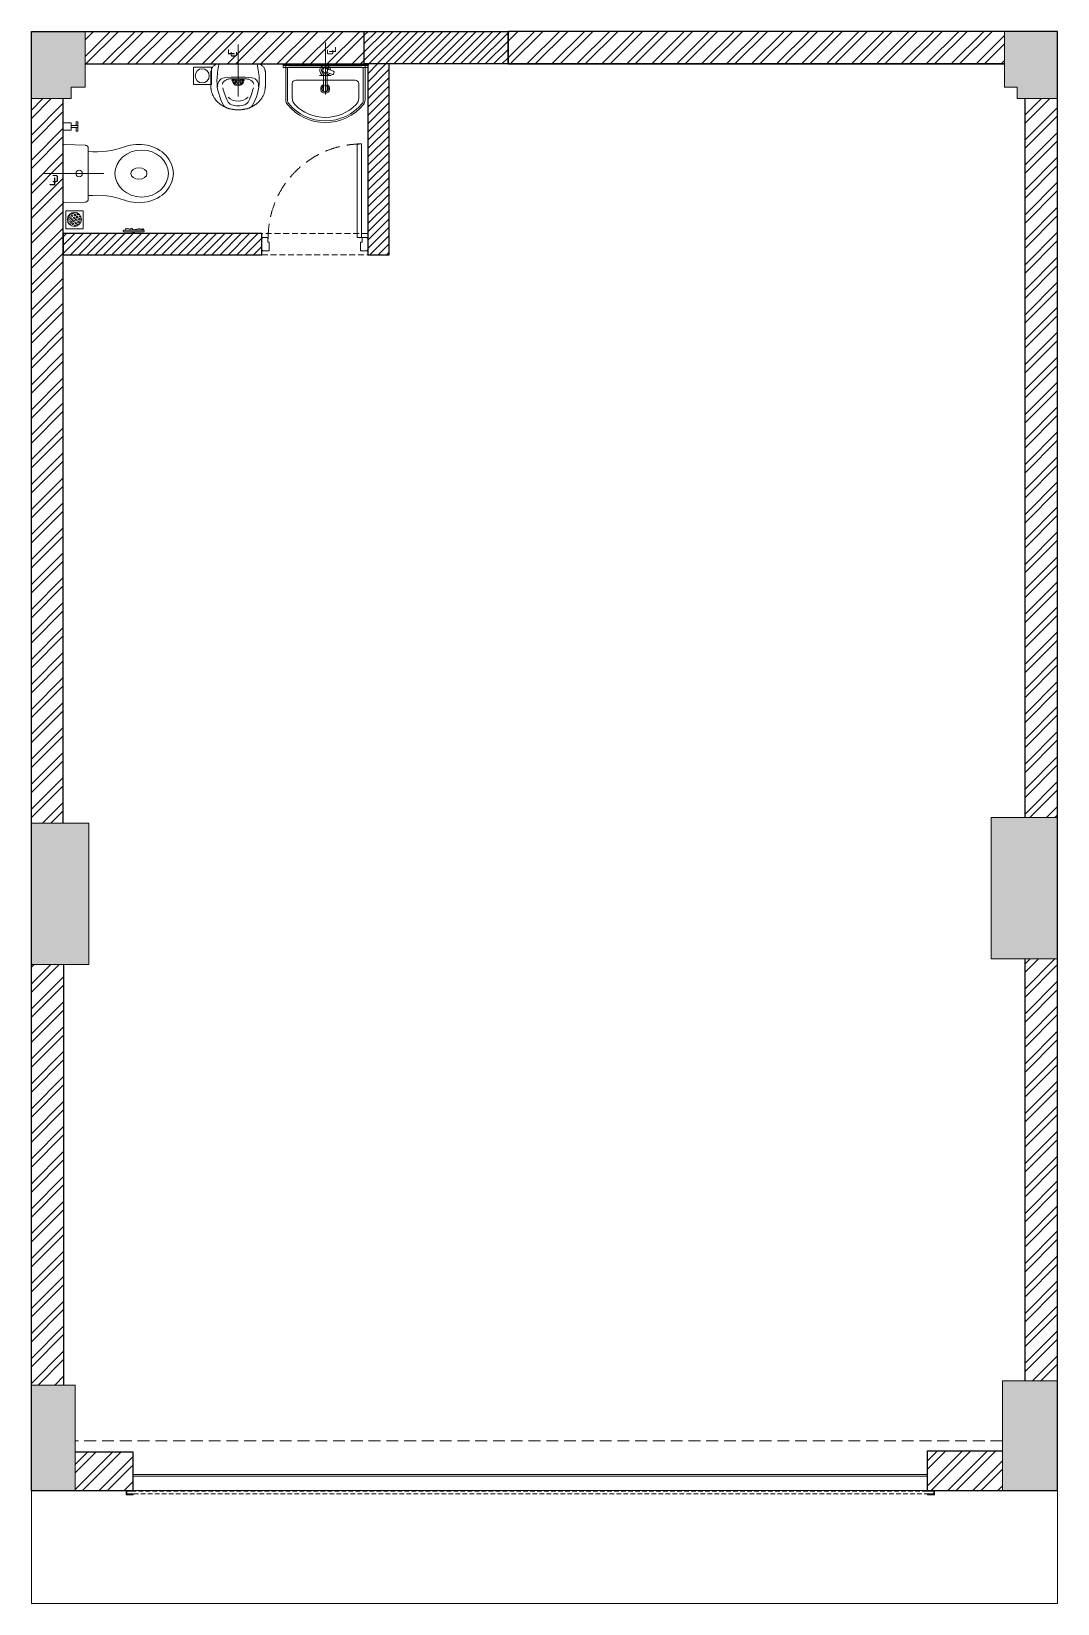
# Model space of a CAD drawing. Header units: feet. Extents: x -5118 to 2142, y -2845 to 8275.
import ezdxf

# ---------------------------------------------------------------- set-up
doc = ezdxf.new("R2010")
doc.units = ezdxf.units.FT
doc.header["$LTSCALE"] = 33
doc.header["$MEASUREMENT"] = 0
for name, pattern in [('a_p6_plan_L18$0$HIDDEN', [0.375, 0.25, -0.125]), ('CENTER', [2, 1.25, -0.25, 0.25, -0.25]), ('DOT2', [0.125, 0, -0.125]), ('HIDDEN', [9.525, 6.35, -3.175]), ('HIDDEN2', [4.7625, 3.175, -1.5875]), ('HIDDENX2', [0.75, 0.5, -0.25])]:
    doc.linetypes.add(name, pattern=pattern)
for name, color, linetype, lineweight in [('A-COL', 243, 'Continuous', 9), ('A-Glazing', 4, 'Continuous', 20), ('A-shutter', 8, 'Continuous', 18), ('A-STAIR', 6, 'Continuous', 5), ('beam', 90, 'Continuous', 9), ('centerline-toilets', 2, 'CENTER', 13), ('column hatch', 5, 'Continuous', 0), ('Door', 2, 'Continuous', 13), ('ele', 252, 'Continuous', 13), ('Fhitting', 152, 'Continuous', 30), ('LENS-CURTAIN', 5, 'a_p6_plan_L18$0$HIDDEN', 9), ('LENS-DOOR', 34, 'Continuous', 20), ('LN-HATCH', 251, 'Continuous', 0), ('Mirror', 150, 'Continuous', 20), ('Panelling', 65, 'Continuous', 18), ('PARTITION', 22, 'Continuous', 30), ('rolling shutter', 1, 'Continuous', 5), ('Toilet', 5, 'Continuous', 9)]:
    doc.layers.add(name, color=color, linetype=linetype, lineweight=lineweight)
doc.layers.add('A-WALL', color=1, linetype='Continuous')
doc.styles.get("Standard").update_dxf_attribs({"font": 'GILC____.TTF'})

# ---------------------------------------------------------------- blocks, each defined once
blk = doc.blocks.new('*U10')
at = {"layer": 'A-shutter', "color": 5, "ltscale": 10}
for points in [[(41038450, -1561539), (41038450, -1561544), (41038405, -1561544), (41038405, -1561564), (41038450, -1561564), (41038450, -1561569), (41038400, -1561569), (41038400, -1561539)], [(41044070, -1561539), (41044070, -1561544), (41044115, -1561544), (41044115, -1561564), (41044070, -1561564), (41044070, -1561569), (41044120, -1561569), (41044120, -1561539)]]:
    blk.add_lwpolyline(points, close=True, dxfattribs=at)
at = {"layer": 'A-shutter', "color": 5, "linetype": 'HIDDENX2', "ltscale": 2}
blk.add_lwpolyline([(41038405, -1561544), (41038405, -1561564), (41044115, -1561564), (41044115, -1561544)], close=True, dxfattribs=at)
blk = doc.blocks.new('Wash Basin')
at = {"layer": 'PARTITION', "lineweight": 9}
h = blk.add_hatch(dxfattribs=at)
h.set_pattern_fill('ANSI38', color=256, scale=70, angle=990, style=0, double=1)
h.set_pattern_definition([(315, (-64.7135, -33.325), (6.18718, 6.18718), []), (45, (-64.7135, -33.325), (6.18718, 18.56155), [21.875, -13.125])])
h.paths.add_polyline_path([(300, -22), (-300, -22), (-300, -34), (300, -34)])
at = {"layer": 'centerline-toilets', "linetype": 'HIDDEN', "ltscale": 10}
blk.add_line((0, -238), (0, 130), dxfattribs=at)
at = {"layer": 'Mirror', "ltscale": 0.5}
blk.add_lwpolyline([(-300, -34), (-300, -46), (300, -46), (300, -34)], close=True, dxfattribs=at)
at = {"layer": 'Panelling', "lineweight": 9}
blk.add_lwpolyline([(-300, -22), (-300, -34), (300, -34), (300, -22)], close=True, dxfattribs=at)
at = {"layer": 'Toilet', "ltscale": 100}
for p, q in [((-280, -32), (-280, -278)), ((-270, -22), (270, -22)), ((-268, -55), (-268, -278)), ((-258, -45), (258, -45)), ((-15, -89), (-15, -208)), ((11, -208), (11, -89)), ((268, -55), (268, -278)), ((280, -32), (280, -278))]:
    blk.add_line(p, q, dxfattribs=at)
blk.add_lwpolyline([(41, -103), (-41, -103)], dxfattribs=at)
blk.add_lwpolyline([(23, -62), (58, -74, -0.414214), (61, -81), (58, -93, -0.414214), (50, -96), (16, -85)], format="xyb", dxfattribs=at)
blk.add_lwpolyline([(-235, -264, 0.191896), (-217, -309, 0.420236), (217, -309, 0.191896), (235, -264), (235, -161, 0.414214), (210, -136), (-210, -136, 0.414214), (-235, -161)], format="xyb", close=True, dxfattribs=at)
for centre, radius in [((-2, -67), 17.5), ((-2, -197), 22.5)]:
    blk.add_circle(centre, radius, dxfattribs=at)
for centre, radius, start, end in [((-270, -32), 10, 90, 180), ((-258, -55), 10, 90, 180), ((258, -55), 10, 0, 90), ((270, -32), 10, 0, 90), ((-2, -197), 32.1, 113.0898, 66.246), ((-2, -197), 20.5, 128.0403, 237.2899), ((-2, -197), 20.5, 304.4733, 50.7332), ((-230, -278), 50, 180, 218.4461), ((0, -89), 348, 219.2826, 320.7174), ((-230, -278), 38, 180, 218.4461), ((0, -89), 336, 219.313, 320.687), ((230, -278), 38, 321.5539, 0), ((230, -278), 50, 321.5539, 0)]:
    blk.add_arc(centre, radius, start, end, dxfattribs=at)
for centre, major_axis, start_param, end_param in [((-2, -67), (0, 38.3), 4.720493, 9.081982), ((-2, -67), (-0.2, -25.6), 1.769108, 7.074098), ((-2, -67), (0, 38.3), 3.484555, 4.083576), ((-2, -208), (-9.04, 9.04), 0.785398, 3.926991)]:
    blk.add_ellipse(centre, major_axis=major_axis, ratio=1, start_param=start_param, end_param=end_param, dxfattribs=at)
at = {"layer": 'centerline-toilets', "linetype": 'DOT2', "insert": (33, 62), "char_height": 75, "width": 495.83, "attachment_point": 5, "rotation": 90}
blk.add_mtext('{\\fISOCPEUR|b0|i0|c0|p34;℄}', dxfattribs=at)
blk = doc.blocks.new('jALI')
at = {"layer": 'Toilet', "ltscale": 5}
h = blk.add_hatch(dxfattribs=at)
h.set_pattern_fill('HEX', color=256, scale=50, angle=135, double=1)
h.set_pattern_definition([(135, (-344825.863, 460708.187), (-7.65465545, -7.65465545), [6.25, -12.5]), (255, (-344825.863, 460708.187), (10.4564538, -2.80179835), [6.25, -12.5]), (195, (-344830.282, 460712.606), (2.80179835, -10.4564538), [6.25, -12.5])])
edge = h.paths.add_edge_path()
edge.add_arc((-393188, 163648), 50, -90, 270)
blk.add_lwpolyline([(-393250, 163582), (-393126, 163582), (-393126, 163709), (-393250, 163709)], close=True, dxfattribs=at)
blk.add_circle((-393188, 163648), 50, dxfattribs=at)
blk = doc.blocks.new('WC')
at = {"layer": 'centerline-toilets', "linetype": 'HIDDEN', "ltscale": 10}
blk.add_line((0, 286), (0, -135), dxfattribs=at)
at = {"layer": 'Toilet'}
for p, q in [((-413, 567), (-413, 429)), ((-401, 567), (-401, 429)), ((-419, 507), (-425, 507)), ((-425, 507), (-425, 489)), ((-419, 489), (-425, 489)), ((-419, 507), (-419, 489)), ((-419, 504), (-413, 504)), ((-419, 492), (-413, 492)), ((-206, 6), (-202, 157)), ((181, 177), (-183, 177)), ((206, 6), (200, 157)), ((-200, 0), (200, 0))]:
    blk.add_line(p, q, dxfattribs=at)
at = {"layer": 'Toilet', "ltscale": 100}
for p, q in [((366, 103), (300, 103)), ((300, 92), (300, 103)), ((326, 92), (300, 92)), ((307, 0), (307, 57)), ((359, 57), (307, 57)), ((326, 103), (326, 57)), ((340, 103), (340, 57)), ((366, 92), (340, 92)), ((359, 57), (359, 0)), ((366, 92), (366, 103)), ((359, 0), (307, 0))]:
    blk.add_line(p, q, dxfattribs=at)
at = {"layer": 'Toilet'}
blk.add_circle((0, 112), 22.9, dxfattribs=at)
for centre, radius, start, end in [((-407, 567), 6, 0, 180), ((-407, 429), 6, 180, 0), ((-776, 231), 622, 354.997, 19.0619), ((776, 226), 623, 160.5196, 184.5617), ((-182, 158), 19.3, 90.3509, 180.8981), ((180, 158), 19.3, 359.1019, 89.6491), ((-200, 6), 5.72, 177.9546, 270), ((200, 6), 5.72, 270, 2.0454)]:
    blk.add_arc(centre, radius, start, end, dxfattribs=at)
at = {"layer": 'Toilet', "extrusion": (0, 0, -1)}
for centre, major_axis, ratio, start_param, end_param in [((0, 534), (0, -245), 0.842028, 7.436326, 11.41323), ((0, 535), (0, -57.2), 0.7, 1.570796326794896, 7.853981633974482)]:
    blk.add_ellipse(centre, major_axis=major_axis, ratio=ratio, start_param=start_param, end_param=end_param, dxfattribs=at)
blk.add_ellipse((0, 555), major_axis=(0, -189), ratio=0.878788, dxfattribs=at)
at = {"layer": 'Toilet'}
blk.add_open_spline([(-401, 441), (-397, 441), (-384, 439), (-389, 459), (-396, 480), (-386, 478), (-386, 491), (-403, 487), (-385, 532), (-396, 547), (-391, 570), (-397, 569), (-401, 568)], degree=3, knots=[0, 0, 0, 0, 9.744972, 33.823887, 47.583551, 49.497915, 60.560502, 63.822284, 93.508019, 135.756925, 141.904352, 150.301906, 150.301906, 150.301906, 150.301906], dxfattribs=at)
at = {"layer": 'Fhitting', "lineweight": 0, "ltscale": 0.5, "rotation": 270}
blk.add_blockref('jALI', (-163973, -393109), dxfattribs=at)
at = {"layer": 'centerline-toilets', "linetype": 'DOT2', "insert": (-36, -57), "char_height": 85.83, "width": 567.4, "attachment_point": 5, "rotation": 270}
blk.add_mtext('{\\fISOCPEUR|b0|i0|c0|p34;℄}', dxfattribs=at)
blk = doc.blocks.new('DLF-RSP-AR-CD-DWG-4DT-3113$0$X-TYPICAL TOILET UPPER FLOORS - 02$0$urinals')
at = {"layer": 'Toilet'}
for p, q in [((0, -16), (0, 8)), ((0, -105), (0, -161)), ((-46, -115), (46, -115))]:
    blk.add_line(p, q, dxfattribs=at)
blk.add_lwpolyline([(135, 0), (-135, 0, 0.036949), (-150, -116, 0.138094), (-100, -297, 0.221721), (-52, -318, 0.062656), (0, -325, 0.062656), (52, -318, 0.221721), (100, -297, 0.138094), (150, -116, 0.036949)], format="xyb", close=True, dxfattribs=at)
for centre, radius, start, end in [((-94, -145), 47.1, 93.3708, 154.4824), ((3, -1238), 1145, 90.1625, 95.0265), ((-51, -225), 119, 89.5454, 105.8857), ((0, -996), 891, 89.9918, 93.182), ((0, -115), 40, 167.428, 12.572), ((0, -115), 33, 164.1814, 15.8186), ((0, -115), 32, 163.6049, 16.3951), ((0, -115), 22.6, 155.6653, 24.3347), ((0, -115), 14.7, 139.9109, 40.0891), ((-3, -1238), 1145, 84.9735, 89.8375), ((0, -996), 891, 86.818, 90.0082), ((51, -225), 119, 74.1143, 90.4546), ((94, -145), 47.1, 25.5176, 86.6292), ((-91, -153), 53.8, 148.4868, 188.6401), ((-71, -150), 40.2, 106.7016, 169.725), ((414, -38), 538, 193.994, 204.5632), ((-414, -38), 538, 335.4368, 346.006), ((71, -150), 40.2, 10.275, 73.2984), ((91, -153), 53.8, 351.3599, 31.5132), ((-30, -241), 50, 204.5632, 250.4606), ((-2, -165), 97.6, 225, 270.9552), ((-2, -161), 135, 250.4606, 270.6492), ((2, -165), 97.6, 269.0448, 315), ((2, -161), 135, 269.3508, 289.5394), ((30, -241), 50, 289.5394, 335.4368)]:
    blk.add_arc(centre, radius, start, end, dxfattribs=at)
blk.add_open_spline([(135, 0), (105, 0), (76, 0), (-13, 0), (-73, 0), (-133, 0), (-133, 0), (-134, 0), (-134, 0), (-135, 0), (-135, 0), (-135, 0), (-135, 0), (-135, 0), (-135, 0), (-135, 0), (-135, 0), (-135, 0), (-135, 0), (-135, 0), (-135, 0), (-135, 0), (-135, 0), (-136, 0), (-136, 0), (-136, 0), (-137, 0), (-138, 0), (-138, 0), (-141, 0), (-142, 0), (-146, -1), (-149, -2), (-155, -3), (-158, -5), (-163, -7), (-166, -9), (-171, -13), (-173, -15), (-178, -19), (-180, -22), (-184, -27), (-185, -29), (-188, -35), (-189, -38), (-191, -43), (-191, -46), (-192, -50), (-192, -51), (-192, -52), (-192, -54), (-193, -56), (-193, -56), (-193, -57), (-193, -57), (-193, -57), (-193, -57), (-193, -57), (-193, -57), (-193, -57), (-193, -57), (-193, -58), (-193, -58), (-193, -58), (-193, -58), (-193, -58), (-193, -58), (-193, -58), (-193, -59), (-193, -59), (-193, -60), (-193, -61), (-193, -62), (-193, -65), (-193, -66), (-193, -72), (-193, -75), (-193, -86), (-193, -93), (-193, -114), (-193, -128), (-193, -146), (-193, -145), (-193, -149), (-193, -150), (-193, -154), (-193, -156), (-193, -159), (-193, -159), (-193, -159), (-193, -159), (-193, -160), (-193, -160), (-193, -160), (-193, -160), (-193, -160), (-193, -160), (-193, -160), (-193, -160), (-193, -160), (-193, -160), (-193, -160), (-193, -161), (-193, -161), (-193, -161), (-193, -162), (-193, -162), (-192, -164), (-192, -165), (-192, -168), (-192, -170), (-192, -176), (-191, -180), (-189, -191), (-188, -198), (-183, -212), (-180, -219), (-173, -233), (-169, -240), (-159, -253), (-154, -259), (-142, -271), (-136, -277), (-123, -287), (-115, -292), (-101, -301), (-93, -305), (-77, -311), (-69, -314), (-53, -319), (-44, -321), (-28, -323), (-20, -324), (-9, -325), (-7, -325), (-3, -325), (-1, -325), (2, -325), (4, -325), (8, -325), (11, -325), (21, -324), (27, -323), (42, -321), (50, -319), (67, -315), (75, -312), (92, -305), (100, -301), (115, -292), (123, -288), (136, -277), (143, -271), (155, -259), (160, -252), (170, -238), (174, -231), (181, -217), (184, -210), (188, -195), (190, -188), (191, -179), (191, -178), (192, -174), (192, -171), (192, -168), (192, -167), (192, -164), (192, -162), (192, -160), (192, -160), (192, -160), (192, -160), (192, -160), (192, -159), (192, -159), (192, -159), (192, -158), (192, -157), (192, -156), (192, -155), (192, -152), (192, -150), (192, -143), (192, -144), (192, -132), (192, -124), (192, -99), (192, -82), (192, -65), (192, -64), (192, -62), (192, -60), (192, -58), (192, -58), (192, -57), (192, -57), (192, -57), (192, -57), (192, -57), (192, -57), (192, -57), (192, -57), (192, -57), (192, -57), (192, -56), (192, -56), (192, -55), (192, -55), (192, -53), (192, -52), (192, -48), (191, -46), (190, -40), (189, -37), (186, -31), (184, -28), (180, -22), (178, -19), (173, -14), (170, -12), (164, -8), (161, -6), (155, -3), (151, -2), (145, -1), (142, 0), (137, 0), (136, 0), (135, 0)], degree=3, knots=[0, 0, 0, 0, 0.329607, 0.329607, 0.988822, 0.988822, 0.996691, 0.996691, 0.998638, 0.998638, 0.99992, 0.99992, 1.000227, 1.000227, 1.000534, 1.000534, 1.001148, 1.001148, 1.002375, 1.002375, 1.00483, 1.00483, 1.009739, 1.009739, 1.019558, 1.019558, 1.039196, 1.039196, 1.078472, 1.078472, 1.157024, 1.157024, 1.314128, 1.314128, 1.471232, 1.471232, 1.628335, 1.628335, 1.785439, 1.785439, 1.942543, 1.942543, 2.099647, 2.099647, 2.256751, 2.256751, 2.413855, 2.413855, 2.450944, 2.450944, 2.525122, 2.525122, 2.556641, 2.556641, 2.563699, 2.563699, 2.567479, 2.567479, 2.57001, 2.57001, 2.570783, 2.570783, 2.572328, 2.572328, 2.573873, 2.573873, 2.576964, 2.576964, 2.583145, 2.583145, 2.595507, 2.595507, 2.620232, 2.620232, 2.669681, 2.669681, 2.76858, 2.76858, 2.966376, 2.966376, 3.36197, 3.36197, 3.45996, 3.45996, 3.491387, 3.491387, 3.554241, 3.554241, 3.562213, 3.562213, 3.566829, 3.566829, 3.570018, 3.570018, 3.570684, 3.570684, 3.571294, 3.571294, 3.571904, 3.571904, 3.573124, 3.573124, 3.575564, 3.575564, 3.580444, 3.580444, 3.590203, 3.590203, 3.609723, 3.609723, 3.648762, 3.648762, 3.72684, 3.72684, 3.861362, 3.861362, 3.995884, 3.995884, 4.130406, 4.130406, 4.264928, 4.264928, 4.39945, 4.39945, 4.533972, 4.533972, 4.668494, 4.668494, 4.803016, 4.803016, 4.937539, 4.937539, 5.072061, 5.072061, 5.118026, 5.118026, 5.144558, 5.144558, 5.17109, 5.17109, 5.224154, 5.224154, 5.330281, 5.330281, 5.468863, 5.468863, 5.607445, 5.607445, 5.746027, 5.746027, 5.884609, 5.884609, 6.023191, 6.023191, 6.161773, 6.161773, 6.300355, 6.300355, 6.438937, 6.438937, 6.577519, 6.577519, 6.602876, 6.602876, 6.653589, 6.653589, 6.673028, 6.673028, 6.711906, 6.711906, 6.713712, 6.713712, 6.715518, 6.715518, 6.719129, 6.719129, 6.726351, 6.726351, 6.740796, 6.740796, 6.769686, 6.769686, 6.827466, 6.827466, 6.943027, 6.943027, 7.174147, 7.174147, 7.636387, 7.636387, 7.659394, 7.659394, 7.705407, 7.705407, 7.71212, 7.71212, 7.713128, 7.713128, 7.714137, 7.714137, 7.716153, 7.716153, 7.720185, 7.720185, 7.728249, 7.728249, 7.744378, 7.744378, 7.776636, 7.776636, 7.841152, 7.841152, 7.970184, 7.970184, 8.14844, 8.14844, 8.326696, 8.326696, 8.504953, 8.504953, 8.683209, 8.683209, 8.861465, 8.861465, 9.039722, 9.039722, 9.217978, 9.217978, 9.283185, 9.283185, 9.283185, 9.283185], dxfattribs=at)
blk = doc.blocks.new('Urinal')
at = {"layer": 'centerline-toilets', "linetype": 'HIDDEN', "ltscale": 10}
blk.add_line((0, 231), (0, -137), dxfattribs=at)
at = {"layer": 'Fhitting', "lineweight": 0, "ltscale": 0.5, "rotation": 180}
blk.add_blockref('DLF-RSP-AR-CD-DWG-4DT-3113$0$X-TYPICAL TOILET UPPER FLOORS - 02$0$urinals', (0, 0), dxfattribs=at)
at = {"layer": 'Fhitting', "lineweight": 0, "ltscale": 0.5, "xscale": -1, "rotation": 90}
blk.add_blockref('jALI', (163394, -393104), dxfattribs=at)
at = {"layer": 'centerline-toilets', "linetype": 'DOT2', "insert": (-31, -69), "char_height": 75, "width": 495.83, "attachment_point": 5, "rotation": 270}
blk.add_mtext('{\\fISOCPEUR|b0|i0|c0|p34;℄}', dxfattribs=at)
blk = doc.blocks.new('*U9')
at = {"layer": 'LENS-DOOR'}
for p, q in [((548122, 1779235), (548122, 1778574)), ((548122, 1779235), (548153, 1779235)), ((548153, 1778574), (548153, 1779235)), ((547447, 1778569), (547452, 1778569)), ((547447, 1778484), (547447, 1778569)), ((547452, 1778574), (547489, 1778574)), ((547452, 1778569), (547452, 1778574)), ((547489, 1778540), (547489, 1778574)), ((547489, 1778540), (547499, 1778540)), ((547499, 1778479), (547499, 1778540)), ((548122, 1778574), (548153, 1778574)), ((548145, 1778479), (548145, 1778540)), ((548156, 1778540), (548145, 1778540)), ((548192, 1778574), (548156, 1778574)), ((548156, 1778540), (548156, 1778574)), ((548192, 1778569), (548192, 1778574)), ((548197, 1778569), (548192, 1778569)), ((548197, 1778484), (548197, 1778569)), ((547447, 1778484), (547452, 1778484)), ((547452, 1778479), (547452, 1778484)), ((547452, 1778479), (547499, 1778479)), ((548192, 1778479), (548145, 1778479)), ((548192, 1778479), (548192, 1778484)), ((548197, 1778484), (548192, 1778484))]:
    blk.add_line(p, q, dxfattribs=at)
at = {"layer": 'LENS-DOOR', "color": 7, "linetype": 'HIDDEN2'}
blk.add_ellipse((548153, 1778574), major_axis=(-661, 0), ratio=1, start_param=-1.570791, end_param=0.051209, dxfattribs=at)

msp = doc.modelspace()

# ---------------------------------------------------------------- hatches: boundary and pattern name
at = {"layer": 'column hatch'}
h = msp.add_hatch(color=8, dxfattribs=at)
h.dxf.hatch_style = 1
h.paths.add_polyline_path([(-4713, 2675), (-5118, 2675), (-5118, 1675), (-4713, 1675)])
h.paths.add_polyline_path([(2142, 2715), (1672, 2715), (1672, 1715), (2142, 1715)])
h.paths.add_polyline_path([(2142, 8275), (1767, 8275), (1767, 7880), (1857, 7880), (1857, 7800), (2142, 7800)])
h.paths.add_polyline_path([(-4738, 8275), (-5118, 8275), (-5118, 7800), (-4838, 7800), (-4838, 7880), (-4738, 7880)])
h.paths.add_polyline_path([(-4808, -1300), (-5118, -1300), (-5118, -2045), (-4808, -2045)])
h.paths.add_polyline_path([(2142, -1270), (1752, -1270), (1752, -2045), (2142, -2045)])
at = {"layer": 'LN-HATCH'}
h = msp.add_hatch(dxfattribs=at)
h.set_pattern_fill('ANSI32', color=256, scale=333, angle=180)
h.set_pattern_definition([(225, (-6966311.21, 5286430.09), (88.2999593, -88.2999593), []), (225, (-6966370.08, 5286430.09), (88.2999593, -88.2999593), [])])
h.paths.add_polyline_path([(1752, -1765), (1222, -1765), (1222, -2045), (1752, -2045)])
h.paths.add_polyline_path([(-4398, -1775), (-4808, -1775), (-4808, -2045), (-4398, -2045)])
h.paths.add_polyline_path([(-4888, 1675), (-5118, 1675), (-5118, -1300), (-4888, -1300)])
h.paths.add_polyline_path([(-4893, 7800), (-5118, 7800), (-5118, 2675), (-4893, 2675)])
h.paths.add_polyline_path([(2142, 1715), (1912, 1715), (1912, -1270), (2142, -1270)])
h.paths.add_polyline_path([(2142, 7800), (1912, 7800), (1912, 2715), (2142, 2715)])
h.paths.add_polyline_path([(1767, 8275), (-1746, 8275), (-1746, 8045), (1767, 8045)])
h.paths.add_polyline_path([(-2763, 8275), (-4738, 8275), (-4738, 8045), (-2763, 8045)])
h = msp.add_hatch(dxfattribs=at)
h.set_pattern_fill('ANSI31', color=256, scale=333, angle=180)
h.set_pattern_definition([(225, (-6966311.214, 5286430.09), (29.43331977, -29.43331977), [])])
h.paths.add_polyline_path([(-1746, 8275), (-2763, 8275), (-2763, 8045), (-1746, 8045)])
h = msp.add_hatch(dxfattribs=at)
h.set_pattern_fill('ANSI31', color=256, scale=333, angle=180)
h.paths.add_polyline_path([(-2738, 6695), (-2588, 6695), (-2588, 8045), (-2738, 8045)])
h.paths.add_polyline_path([(-3488, 6845), (-4893, 6845), (-4893, 6695), (-3488, 6695)])

# ---------------------------------------------------------------- linework, layer by layer
at = {"layer": 'A-COL'}
for p, q in [((-5118, 7800), (-5118, 8275)), ((-5118, 8275), (-4738, 8275)), ((-4738, 7880), (-4738, 8275)), ((1767, 7880), (1767, 8275)), ((2142, 8275), (1767, 8275)), ((2142, 7800), (2142, 8275)), ((-5118, 7800), (-4838, 7800)), ((-4838, 7800), (-4838, 7880)), ((-4838, 7880), (-4738, 7880)), ((1857, 7880), (1767, 7880)), ((1857, 7800), (1857, 7880)), ((2142, 7800), (1857, 7800)), ((-4713, 2675), (-5118, 2675)), ((-4713, 1675), (-4713, 2675)), ((1672, 1715), (1672, 2715)), ((1672, 2715), (2142, 2715)), ((-5118, 1675), (-4713, 1675)), ((2142, 1715), (1672, 1715)), ((-4808, -1300), (-5118, -1300)), ((-4808, -2045), (-4808, -1300)), ((1752, -2045), (1752, -1270)), ((1752, -1270), (2142, -1270))]:
    msp.add_line(p, q, dxfattribs=at)
at = {"layer": 'A-Glazing'}
msp.add_lwpolyline([(-4398, -1933), (1222, -1933), (1222, -1945), (-4398, -1945)], close=True, dxfattribs=at)
at = {"layer": 'A-STAIR'}
for p, q in [((-5118, -2845), (-5118, -2045)), ((-5118, -2045), (2142, -2045)), ((2142, -2045), (2142, -2845)), ((2142, -2845), (-5118, -2845))]:
    msp.add_line(p, q, dxfattribs=at)
at = {"layer": 'A-WALL'}
for p, q in [((-5118, 8275), (-2763, 8275)), ((-5118, -2045), (-5118, 8275)), ((-2763, 8045), (-2763, 8275)), ((2142, 8275), (-1746, 8275)), ((-1746, 8045), (-1746, 8275)), ((2142, -2045), (2142, 8275)), ((-4738, 8045), (-2763, 8045)), ((-4738, 8045), (-2763, 8045)), ((-1746, 8045), (1767, 8045)), ((1767, 8045), (-1746, 8045)), ((-4893, 2675), (-4893, 7800)), ((1912, 2715), (1912, 7800)), ((-4888, -1300), (-4888, 1675)), ((1912, -1270), (1912, 1715)), ((-4398, -1775), (-4808, -1775)), ((-4398, -2045), (-4398, -1775)), ((1222, -2045), (1222, -1765)), ((1222, -1765), (1752, -1765)), ((-5118, -2045), (-4398, -2045)), ((1222, -2045), (2142, -2045))]:
    msp.add_line(p, q, dxfattribs=at)
for points in [[(-1746, 8045), (-2763, 8045), (-2763, 8275), (-1746, 8275)], [(-2738, 6695), (-2588, 6695), (-2588, 8045), (-2738, 8045)], [(-3488, 6845), (-4893, 6845), (-4893, 6695), (-3488, 6695)]]:
    msp.add_lwpolyline(points, close=True, dxfattribs=at)
at = {"layer": 'beam', "linetype": 'HIDDEN', "ltscale": 0.4}
msp.add_lwpolyline([(1752, -1695), (-4808, -1695), (-4808, -1775), (-4398, -1775), (-4398, -2045), (1222, -2045), (1222, -1765), (1752, -1765)], close=True, dxfattribs=at)
at = {"layer": 'LENS-CURTAIN', "ltscale": 5}
msp.add_lwpolyline([(-2738, 6845), (-3488, 6845), (-3488, 6695), (-2738, 6695)], close=True, dxfattribs=at)

# ---------------------------------------------------------------- block references
at = {"layer": 'Door'}
msp.add_blockref('*U9', (-550935, -1771756), dxfattribs=at)
at = {"layer": 'ele', "color": 0, "lineweight": -2, "xscale": -1}
for name, p, rotation in [('Urinal', (-3656, 8045), 180), ('WC', (-4893, 7270), 270)]:
    msp.add_blockref(name, p, dxfattribs=dict(at, rotation=rotation))
at = {"layer": 'ele', "color": 0, "lineweight": -2}
msp.add_blockref('Wash Basin', (-3038, 8067), dxfattribs=at)
at = {"layer": 'rolling shutter'}
msp.add_blockref('*U10', (-41042849, 1559494), dxfattribs=at)

doc.saveas('drawing.dxf')
